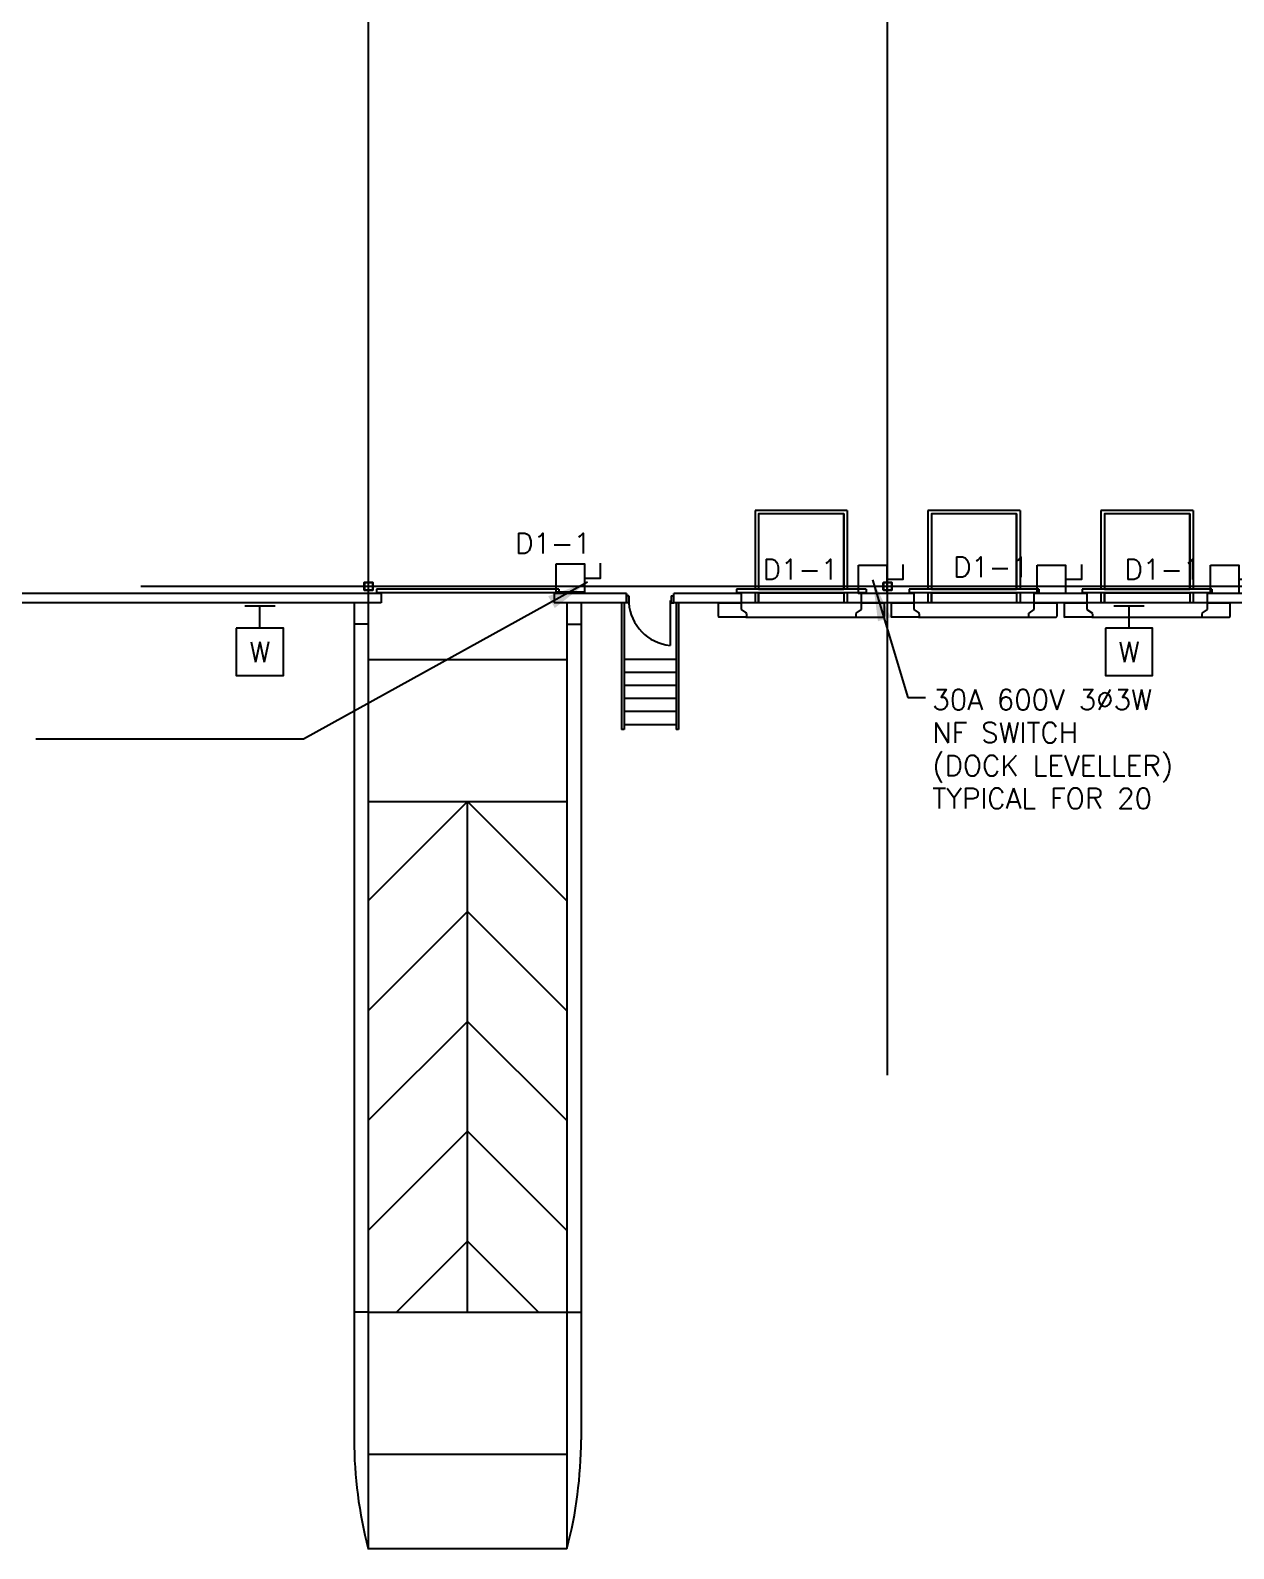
# Model space of a CAD drawing. Header units: millimetres. Extents: x 626570 to 643256, y 6233 to 11343.
# Drawn here: x 630702 to 631704, y 6233 to 7497 of the extents above; entities that cross this region are included whole.
import ezdxf
from ezdxf.enums import TextEntityAlignment as Align

# ---------------------------------------------------------------- set-up
doc = ezdxf.new("R2010")
doc.units = ezdxf.units.MM
doc.header["$LTSCALE"] = 4000
doc.header["$MEASUREMENT"] = 0
doc.linetypes.add('DASHDOT', pattern=[1, 0.5, -0.25, 0, -0.25])
doc.layers.get('0').update_dxf_attribs({"linetype": 'CONTINUOUS'})
for name, color, linetype in [('2012-201_DOOR', 4, 'CONTINUOUS'), ('2012-201_LEVELLER', 4, 'CONTINUOUS'), ('2012-201_RAMP', 4, 'CONTINUOUS'), ('2012-201_STAIRS', 4, 'CONTINUOUS'), ('2012-201_TEXT-YELLOW', 4, 'CONTINUOUS'), ('2012-201_WALL-CONCRETE', 7, 'CONTINUOUS'), ('2012-201_WALL-FLEXWALL', 7, 'CONTINUOUS'), ('DOOR-THRESHOLD-42', 4, 'CONTINUOUS'), ('LTG', 6, 'CONTINUOUS'), ('MASTERFOUNDATION_1', 4, 'DASHDOT'), ('MASTERFOUNDATION_25', 7, 'CONTINUOUS'), ('OVERHEAD-DOOR', 4, 'CONTINUOUS'), ('POWER', 3, 'CONTINUOUS')]:
    doc.layers.add(name, color=color, linetype=linetype)
doc.styles.get("Standard").update_dxf_attribs({"font": 'simplex.shx'})
doc.dimstyles.get("Standard").update_dxf_attribs({"dimtxt": 0.18, "dimasz": 0.18, "dimexe": 0.18, "dimexo": 0.0625, "dimgap": 0.09, "dimtad": 0, "dimtih": 1, "dimtoh": 1, "dimdec": 4, "dimzin": 0, "dimdsep": 46, "dimtxsty": 'Standard', "dimcen": 0.09, "dimadec": 0, "dimazin": 0, "dimtfac": 1, "dimtdec": 4, "dimtofl": 0, "dimtmove": 0, "dimatfit": 3, "dimfxl": 1, "dimtolj": 1, "dimtzin": 0, "dimarcsym": 0})

# ---------------------------------------------------------------- blocks, each defined once
blk = doc.blocks.new('WD')
for p, q in [((322, 0), (-322, 0)), ((0, -465), (0, 0))]:
    blk.add_line(p, q)
blk.add_lwpolyline([(-500, -465), (-500, -1465), (500, -1465), (500, -465)], close=True)
blk.add_text('W', height=430).set_placement((0, -965), align=Align.MIDDLE)
blk = doc.blocks.new('SW')
blk.add_lwpolyline([(-300, 600), (300, 600), (300, 0), (-300, 0)], close=True)
blk.add_lwpolyline([(300, 300), (643, 300), (643, 614)])

msp = doc.modelspace()

# ---------------------------------------------------------------- linework, layer by layer
at = {"layer": '2012-201_DOOR', "linetype": 'Continuous'}
for p, q in [((631200.4, 7026.5), (631198.4, 7026.5)), ((631200.4, 7020.6), (631198.4, 7020.6)), ((631200.4, 7026.5), (631200.4, 7020.6)), ((631234.8, 7022.6), (631234.8, 6985.2)), ((631235.8, 7026.5), (631237.8, 7026.5)), ((631235.8, 7026.5), (631235.8, 7020.6)), ((631235.8, 7020.6), (631237.8, 7020.6)), ((631393.9, 7020.6), (631293.9, 7020.6)), ((631537.7, 7020.6), (631437.7, 7020.6)), ((631681.8, 7020.6), (631581.8, 7020.6))]:
    msp.add_line(p, q, dxfattribs=at)
at = {"layer": '2012-201_LEVELLER', "linetype": 'Continuous'}
for p, q in [((631382.3, 7097.6), (631305.5, 7097.6)), ((631305.5, 7097.6), (631305.5, 7031.9)), ((631379.4, 7094.7), (631308.5, 7094.7)), ((631308.5, 7094.7), (631308.5, 7031.9)), ((631379.4, 7094.7), (631379.4, 7031.9)), ((631382.3, 7097.6), (631382.3, 7031.9)), ((631526.1, 7097.6), (631449.4, 7097.6)), ((631449.4, 7097.6), (631449.4, 7031.9)), ((631523.2, 7094.7), (631452.3, 7094.7)), ((631452.3, 7094.7), (631452.3, 7031.9)), ((631523.2, 7094.7), (631523.2, 7031.9)), ((631526.1, 7097.6), (631526.1, 7031.9)), ((631670.2, 7097.6), (631593.4, 7097.6)), ((631593.4, 7097.6), (631593.4, 7031.9)), ((631667.3, 7094.7), (631596.4, 7094.7)), ((631596.4, 7094.7), (631596.4, 7031.9)), ((631667.3, 7094.7), (631667.3, 7031.9)), ((631670.2, 7097.6), (631670.2, 7031.9)), ((631305.5, 7028.9), (631305.5, 7020.6)), ((631308.5, 7028.9), (631308.5, 7020.6)), ((631379.4, 7028.9), (631379.4, 7020.6)), ((631382.3, 7028.9), (631382.3, 7020.6)), ((631449.4, 7028.9), (631449.4, 7020.6)), ((631452.3, 7028.9), (631452.3, 7020.6)), ((631523.2, 7028.9), (631523.2, 7020.6)), ((631526.1, 7028.9), (631526.1, 7020.6)), ((631593.4, 7028.9), (631593.4, 7020.6)), ((631596.4, 7028.9), (631596.4, 7020.6)), ((631667.3, 7028.9), (631667.3, 7020.6)), ((631670.2, 7028.9), (631670.2, 7020.6)), ((631379.4, 7020.6), (631308.5, 7020.6)), ((631523.2, 7020.6), (631452.3, 7020.6)), ((631667.3, 7020.6), (631596.4, 7020.6))]:
    msp.add_line(p, q, dxfattribs=at)
at = {"layer": '2012-201_LEVELLER', "linetype": 'Continuous', "flags": 128}
for points in [[(631379.4, 7031.9), (631379.4, 7094.7), (631308.5, 7094.7), (631308.5, 7031.9), (631379.4, 7031.9)], [(631523.2, 7031.9), (631523.2, 7094.7), (631452.3, 7094.7), (631452.3, 7031.9), (631523.2, 7031.9)], [(631667.3, 7031.9), (631667.3, 7094.7), (631596.4, 7094.7), (631596.4, 7031.9), (631667.3, 7031.9)], [(631379.4, 7028.9), (631379.4, 7020.6), (631308.5, 7020.6), (631308.5, 7028.9), (631379.4, 7028.9)], [(631523.2, 7028.9), (631523.2, 7020.6), (631452.3, 7020.6), (631452.3, 7028.9), (631523.2, 7028.9)], [(631667.3, 7028.9), (631667.3, 7020.6), (631596.4, 7020.6), (631596.4, 7028.9), (631667.3, 7028.9)]]:
    msp.add_lwpolyline(points, close=True, dxfattribs=at)
at = {"layer": '2012-201_RAMP', "linetype": 'Continuous'}
for p, q in [((630971.8, 7020.6), (630971.8, 7002.9)), ((630983.6, 7020.6), (630983.6, 7002.9)), ((631148.9, 7020.6), (631148.9, 7002.9)), ((631160.8, 7020.6), (631160.8, 7002.9)), ((630983.6, 6973.4), (631148.9, 6973.4)), ((631066.3, 6855.3), (630983.6, 6772.6)), ((630983.6, 6855.3), (631148.9, 6855.3)), ((631066.3, 6430.1), (631066.3, 6855.3)), ((631066.3, 6855.3), (631148.9, 6772.6)), ((631066.3, 6763.8), (630983.6, 6681.1)), ((631066.3, 6763.8), (631148.9, 6681.1)), ((631066.3, 6672.2), (630983.6, 6589.6)), ((631066.3, 6672.2), (631148.9, 6589.6)), ((631066.3, 6580.7), (630983.6, 6498)), ((631066.3, 6580.7), (631148.9, 6498)), ((631066.3, 6489.2), (631007.1, 6430.1)), ((631066.3, 6489.2), (631125.4, 6430.1)), ((631066.3, 6489.2), (631125.4, 6430.1)), ((630971.8, 6430.1), (630971.8, 6323.9)), ((630983.6, 6430.1), (631148.9, 6430.1)), ((630983.6, 6430.1), (630983.6, 6233.2)), ((631148.9, 6430.1), (631148.9, 6233.2)), ((631160.8, 6430.1), (631160.8, 6323.9)), ((630983.6, 6312), (631148.9, 6312)), ((630983.3, 6233.2), (631148.9, 6233.2))]:
    msp.add_line(p, q, dxfattribs=at)
for centre, start, end in [((631326.1, 6323.9), 180, 194.835), ((630806.4, 6323.9), 345.165, 0)]:
    msp.add_arc(centre, 354.3, start, end, dxfattribs=at)
at = {"layer": '2012-201_STAIRS', "linetype": 'Continuous'}
for p, q in [((631194.5, 7020.6), (631194.5, 6915.3)), ((631196.5, 7020.6), (631196.5, 6915.3)), ((631239.8, 7020.6), (631239.8, 6915.3)), ((631241.7, 7020.6), (631241.7, 6915.3)), ((631239.8, 6973.4), (631196.5, 6973.4)), ((631239.8, 6962.6), (631196.5, 6962.6)), ((631239.8, 6951.7), (631196.5, 6951.7)), ((631239.8, 6940.9), (631196.5, 6940.9)), ((631239.8, 6930.1), (631196.5, 6930.1)), ((631196.5, 6915.3), (631194.5, 6915.3)), ((631239.8, 6919.2), (631196.5, 6919.2)), ((631241.7, 6915.3), (631239.8, 6915.3))]:
    msp.add_line(p, q, dxfattribs=at)
at = {"layer": '2012-201_TEXT-YELLOW', "linetype": 'Continuous'}
for p, q in [((630971.8, 7002.9), (630971.8, 6430.1)), ((630983.6, 7002.9), (630971.8, 7002.9)), ((630983.6, 7002.9), (630983.6, 6430.1)), ((631148.9, 7002.9), (631148.9, 6430.1)), ((631148.9, 7002.9), (631160.8, 7002.9)), ((631160.8, 7002.9), (631160.8, 6430.1)), ((630983.6, 6430.1), (630971.8, 6430.1)), ((631148.9, 6430.1), (631160.8, 6430.1))]:
    msp.add_line(p, q, dxfattribs=at)
at = {"layer": '2012-201_WALL-CONCRETE', "linetype": 'Continuous'}
for p, q in [((631274.9, 7020.6), (631293.9, 7020.6)), ((631274.9, 7020.6), (631274.9, 7009.3)), ((631293.9, 7020.6), (631293.9, 7015)), ((631393.9, 7020.6), (631412.9, 7020.6)), ((631393.9, 7020.6), (631393.9, 7015)), ((631412.9, 7020.6), (631412.9, 7009.3)), ((631418.7, 7020.6), (631437.7, 7020.6)), ((631418.7, 7020.6), (631418.7, 7009.3)), ((631437.7, 7020.6), (631437.7, 7015)), ((631537.7, 7020.6), (631556.7, 7020.6)), ((631537.7, 7020.6), (631537.7, 7015)), ((631556.7, 7020.6), (631556.7, 7009.3)), ((631562.8, 7020.6), (631581.8, 7020.6)), ((631562.8, 7020.6), (631562.8, 7009.3)), ((631581.8, 7020.6), (631581.8, 7015)), ((631681.8, 7020.6), (631700.8, 7020.6)), ((631681.8, 7020.6), (631681.8, 7015)), ((631700.8, 7020.6), (631700.8, 7009.3)), ((631297.9, 7008.8), (631275.4, 7008.8)), ((631293.9, 7015), (631298.3, 7011.9)), ((631297.9, 7008.8), (631389.9, 7008.8)), ((631298.4, 7011.6), (631298.4, 7009.3)), ((631389.4, 7011.6), (631389.4, 7009.3)), ((631393.9, 7015), (631389.5, 7011.9)), ((631389.9, 7008.8), (631412.4, 7008.8)), ((631441.7, 7008.8), (631419.2, 7008.8)), ((631437.7, 7015), (631442.2, 7011.9)), ((631441.7, 7008.8), (631533.7, 7008.8)), ((631442.2, 7011.6), (631442.2, 7009.3)), ((631533.2, 7011.6), (631533.2, 7009.3)), ((631537.7, 7015), (631533.3, 7011.9)), ((631533.7, 7008.8), (631556.2, 7008.8)), ((631585.8, 7008.8), (631563.3, 7008.8)), ((631581.8, 7015), (631586.3, 7011.9)), ((631585.8, 7008.8), (631677.8, 7008.8)), ((631586.3, 7011.6), (631586.3, 7009.3)), ((631677.3, 7011.6), (631677.3, 7009.3)), ((631681.8, 7015), (631677.4, 7011.9)), ((631677.8, 7008.8), (631700.3, 7008.8))]:
    msp.add_line(p, q, dxfattribs=at)
for centre, start, end in [((631275.4, 7009.3), 180, 270), ((631297.9, 7009.3), 270, 0), ((631297.9, 7011.6), 0, 33.15), ((631389.9, 7011.6), 146.85, 180), ((631389.9, 7009.3), 180, 270), ((631412.4, 7009.3), 270, 0), ((631419.2, 7009.3), 180, 270), ((631441.7, 7009.3), 270, 0), ((631441.7, 7011.6), 0, 33.15), ((631533.7, 7011.6), 146.85, 180), ((631533.7, 7009.3), 180, 270), ((631556.2, 7009.3), 270, 0), ((631563.3, 7009.3), 180, 270), ((631585.8, 7009.3), 270, 0), ((631585.8, 7011.6), 0, 33.15), ((631677.8, 7011.6), 146.85, 180), ((631677.8, 7009.3), 180, 270), ((631700.3, 7009.3), 270, 0)]:
    msp.add_arc(centre, 0.492, start, end, dxfattribs=at)
at = {"layer": '2012-201_WALL-FLEXWALL', "linetype": 'Continuous'}
for p, q in [((630994.2, 7028.5), (629348, 7028.5)), ((630994.2, 7028.5), (630994.2, 7020.6)), ((631138.3, 7028.5), (631138.3, 7020.6)), ((631198.4, 7028.5), (631138.3, 7028.5)), ((631198.4, 7020.6), (631198.4, 7028.5)), ((631198.4, 7028.5), (631198.4, 7020.6)), ((631293.9, 7028.5), (631237.8, 7028.5)), ((631237.8, 7020.6), (631237.8, 7028.5)), ((631293.9, 7028.5), (631293.9, 7020.6)), ((631437.7, 7028.5), (631393.9, 7028.5)), ((631393.9, 7028.5), (631393.9, 7020.6)), ((631437.7, 7028.5), (631437.7, 7020.6)), ((631537.7, 7028.5), (631537.7, 7020.6)), ((631581.8, 7028.5), (631537.7, 7028.5)), ((631581.8, 7028.5), (631581.8, 7020.6)), ((631681.8, 7028.5), (631681.8, 7020.6)), ((631725.9, 7028.5), (631681.8, 7028.5)), ((630994.2, 7020.6), (629348, 7020.6)), ((631198.4, 7020.6), (631138.3, 7020.6)), ((631293.9, 7020.6), (631237.8, 7020.6)), ((631437.7, 7020.6), (631393.9, 7020.6)), ((631581.8, 7020.6), (631537.7, 7020.6)), ((631725.9, 7020.6), (631681.8, 7020.6))]:
    msp.add_line(p, q, dxfattribs=at)
at = {"layer": 'DOOR-THRESHOLD-42', "linetype": 'Continuous'}
msp.add_arc((631238.7, 7023.4), 38.4, 184.181, 264.205, dxfattribs=at)
at = {"layer": 'MASTERFOUNDATION_1', "linetype": 'DASHDOT'}
for p, q in [((630983.8, 6627.5), (630983.8, 11123.2)), ((631415.8, 6627.5), (631415.8, 11123.2)), ((626794.1, 7034.4), (643036.1, 7034.4))]:
    msp.add_line(p, q, dxfattribs=at)
at = {"layer": 'MASTERFOUNDATION_25', "linetype": 'Continuous', "flags": 128}
for points in [[(630980.9, 7037.9), (630986.7, 7037.9), (630986.7, 7037.9), (630986.7, 7037.9), (630986.8, 7037.9), (630986.8, 7037.9), (630986.8, 7037.9), (630986.8, 7037.9), (630986.9, 7037.9), (630986.9, 7037.9), (630986.9, 7037.9), (630986.9, 7037.9), (630986.9, 7037.9), (630987, 7037.8), (630987, 7037.8), (630987, 7037.8), (630987, 7037.8), (630987, 7037.8), (630987, 7037.8), (630987.1, 7037.8), (630987.1, 7037.8), (630987.1, 7037.8), (630987.1, 7037.7), (630987.1, 7037.7), (630987.1, 7037.7), (630987.2, 7037.7), (630987.2, 7037.7), (630987.2, 7037.7), (630987.2, 7037.6), (630987.2, 7037.6), (630987.2, 7037.6), (630987.2, 7037.6), (630987.3, 7037.6), (630987.3, 7037.6), (630987.3, 7037.5), (630987.3, 7037.5), (630987.3, 7037.5), (630987.3, 7037.5), (630987.3, 7037.5), (630987.3, 7037.4), (630987.3, 7037.4), (630987.3, 7037.4), (630987.3, 7037.4), (630987.3, 7037.3), (630987.3, 7037.3), (630987.3, 7037.3), (630987.3, 7037.3), (630987.3, 7031.5), (630987.3, 7031.5), (630987.3, 7031.5), (630987.3, 7031.5), (630987.3, 7031.4), (630987.3, 7031.4), (630987.3, 7031.4), (630987.3, 7031.4), (630987.3, 7031.4), (630987.3, 7031.3), (630987.3, 7031.3), (630987.3, 7031.3), (630987.3, 7031.3), (630987.3, 7031.3), (630987.3, 7031.2), (630987.2, 7031.2), (630987.2, 7031.2), (630987.2, 7031.2), (630987.2, 7031.2), (630987.2, 7031.1), (630987.2, 7031.1), (630987.2, 7031.1), (630987.1, 7031.1), (630987.1, 7031.1), (630987.1, 7031.1), (630987.1, 7031), (630987.1, 7031), (630987.1, 7031), (630987, 7031), (630987, 7031), (630987, 7031), (630987, 7031), (630987, 7031), (630987, 7031), (630986.9, 7030.9), (630986.9, 7030.9), (630986.9, 7030.9), (630986.9, 7030.9), (630986.9, 7030.9), (630986.8, 7030.9), (630986.8, 7030.9), (630986.8, 7030.9), (630986.8, 7030.9), (630986.7, 7030.9), (630986.7, 7030.9), (630986.7, 7030.9), (630980.9, 7030.9), (630980.9, 7030.9), (630980.9, 7030.9), (630980.9, 7030.9), (630980.9, 7030.9), (630980.8, 7030.9), (630980.8, 7030.9), (630980.8, 7030.9), (630980.8, 7030.9), (630980.8, 7030.9), (630980.7, 7030.9), (630980.7, 7030.9), (630980.7, 7031), (630980.7, 7031), (630980.7, 7031), (630980.6, 7031), (630980.6, 7031), (630980.6, 7031), (630980.6, 7031), (630980.6, 7031), (630980.5, 7031), (630980.5, 7031.1), (630980.5, 7031.1), (630980.5, 7031.1), (630980.5, 7031.1), (630980.5, 7031.1), (630980.5, 7031.1), (630980.4, 7031.2), (630980.4, 7031.2), (630980.4, 7031.2), (630980.4, 7031.2), (630980.4, 7031.2), (630980.4, 7031.3), (630980.4, 7031.3), (630980.4, 7031.3), (630980.4, 7031.3), (630980.4, 7031.3), (630980.3, 7031.4), (630980.3, 7031.4), (630980.3, 7031.4), (630980.3, 7031.4), (630980.3, 7031.4), (630980.3, 7031.5), (630980.3, 7031.5), (630980.3, 7031.5), (630980.3, 7031.5), (630980.3, 7037.3), (630980.3, 7037.3), (630980.3, 7037.3), (630980.3, 7037.3), (630980.3, 7037.4), (630980.3, 7037.4), (630980.3, 7037.4), (630980.3, 7037.4), (630980.3, 7037.5), (630980.4, 7037.5), (630980.4, 7037.5), (630980.4, 7037.5), (630980.4, 7037.5), (630980.4, 7037.6), (630980.4, 7037.6), (630980.4, 7037.6), (630980.4, 7037.6), (630980.4, 7037.6), (630980.4, 7037.6), (630980.5, 7037.7), (630980.5, 7037.7), (630980.5, 7037.7), (630980.5, 7037.7), (630980.5, 7037.7), (630980.5, 7037.7), (630980.5, 7037.8), (630980.6, 7037.8), (630980.6, 7037.8), (630980.6, 7037.8), (630980.6, 7037.8), (630980.6, 7037.8), (630980.7, 7037.8), (630980.7, 7037.8), (630980.7, 7037.8), (630980.7, 7037.9), (630980.7, 7037.9), (630980.8, 7037.9), (630980.8, 7037.9), (630980.8, 7037.9), (630980.8, 7037.9), (630980.8, 7037.9), (630980.9, 7037.9), (630980.9, 7037.9), (630980.9, 7037.9), (630980.9, 7037.9), (630980.9, 7037.9)], [(630980.9, 7037.6), (630986.7, 7037.6), (630986.7, 7037.6), (630986.7, 7037.6), (630986.7, 7037.6), (630986.7, 7037.6), (630986.8, 7037.6), (630986.8, 7037.6), (630986.8, 7037.6), (630986.8, 7037.6), (630986.8, 7037.6), (630986.8, 7037.6), (630986.8, 7037.6), (630986.8, 7037.6), (630986.8, 7037.6), (630986.8, 7037.6), (630986.9, 7037.5), (630986.9, 7037.5), (630986.9, 7037.5), (630986.9, 7037.5), (630986.9, 7037.5), (630986.9, 7037.5), (630986.9, 7037.5), (630986.9, 7037.5), (630986.9, 7037.5), (630986.9, 7037.5), (630986.9, 7037.5), (630986.9, 7037.5), (630987, 7037.5), (630987, 7037.5), (630987, 7037.4), (630987, 7037.4), (630987, 7037.4), (630987, 7037.4), (630987, 7037.4), (630987, 7037.4), (630987, 7037.4), (630987, 7037.4), (630987, 7037.4), (630987, 7037.4), (630987, 7037.3), (630987, 7037.3), (630987, 7037.3), (630987, 7037.3), (630987, 7037.3), (630987, 7037.3), (630987, 7037.3), (630987, 7031.5), (630987, 7031.5), (630987, 7031.5), (630987, 7031.5), (630987, 7031.5), (630987, 7031.5), (630987, 7031.5), (630987, 7031.5), (630987, 7031.4), (630987, 7031.4), (630987, 7031.4), (630987, 7031.4), (630987, 7031.4), (630987, 7031.4), (630987, 7031.4), (630987, 7031.4), (630987, 7031.4), (630987, 7031.4), (630987, 7031.3), (630986.9, 7031.3), (630986.9, 7031.3), (630986.9, 7031.3), (630986.9, 7031.3), (630986.9, 7031.3), (630986.9, 7031.3), (630986.9, 7031.3), (630986.9, 7031.3), (630986.9, 7031.3), (630986.9, 7031.3), (630986.9, 7031.3), (630986.9, 7031.3), (630986.8, 7031.3), (630986.8, 7031.2), (630986.8, 7031.2), (630986.8, 7031.2), (630986.8, 7031.2), (630986.8, 7031.2), (630986.8, 7031.2), (630986.8, 7031.2), (630986.8, 7031.2), (630986.8, 7031.2), (630986.7, 7031.2), (630986.7, 7031.2), (630986.7, 7031.2), (630986.7, 7031.2), (630986.7, 7031.2), (630980.9, 7031.2), (630980.9, 7031.2), (630980.9, 7031.2), (630980.9, 7031.2), (630980.9, 7031.2), (630980.9, 7031.2), (630980.9, 7031.2), (630980.9, 7031.2), (630980.9, 7031.2), (630980.8, 7031.2), (630980.8, 7031.2), (630980.8, 7031.2), (630980.8, 7031.2), (630980.8, 7031.2), (630980.8, 7031.3), (630980.8, 7031.3), (630980.8, 7031.3), (630980.8, 7031.3), (630980.8, 7031.3), (630980.8, 7031.3), (630980.7, 7031.3), (630980.7, 7031.3), (630980.7, 7031.3), (630980.7, 7031.3), (630980.7, 7031.3), (630980.7, 7031.3), (630980.7, 7031.3), (630980.7, 7031.3), (630980.7, 7031.4), (630980.7, 7031.4), (630980.7, 7031.4), (630980.7, 7031.4), (630980.7, 7031.4), (630980.7, 7031.4), (630980.7, 7031.4), (630980.7, 7031.4), (630980.7, 7031.4), (630980.6, 7031.4), (630980.6, 7031.5), (630980.6, 7031.5), (630980.6, 7031.5), (630980.6, 7031.5), (630980.6, 7031.5), (630980.6, 7031.5), (630980.6, 7031.5), (630980.6, 7031.5), (630980.6, 7037.3), (630980.6, 7037.3), (630980.6, 7037.3), (630980.6, 7037.3), (630980.6, 7037.3), (630980.6, 7037.3), (630980.6, 7037.3), (630980.6, 7037.4), (630980.6, 7037.4), (630980.7, 7037.4), (630980.7, 7037.4), (630980.7, 7037.4), (630980.7, 7037.4), (630980.7, 7037.4), (630980.7, 7037.4), (630980.7, 7037.4), (630980.7, 7037.4), (630980.7, 7037.5), (630980.7, 7037.5), (630980.7, 7037.5), (630980.7, 7037.5), (630980.7, 7037.5), (630980.7, 7037.5), (630980.7, 7037.5), (630980.7, 7037.5), (630980.7, 7037.5), (630980.8, 7037.5), (630980.8, 7037.5), (630980.8, 7037.5), (630980.8, 7037.5), (630980.8, 7037.5), (630980.8, 7037.6), (630980.8, 7037.6), (630980.8, 7037.6), (630980.8, 7037.6), (630980.8, 7037.6), (630980.8, 7037.6), (630980.9, 7037.6), (630980.9, 7037.6), (630980.9, 7037.6), (630980.9, 7037.6), (630980.9, 7037.6), (630980.9, 7037.6), (630980.9, 7037.6), (630980.9, 7037.6), (630980.9, 7037.6)], [(631413, 7037.9), (631418.7, 7037.9), (631418.7, 7037.9), (631418.8, 7037.9), (631418.8, 7037.9), (631418.8, 7037.9), (631418.8, 7037.9), (631418.8, 7037.9), (631418.9, 7037.9), (631418.9, 7037.9), (631418.9, 7037.9), (631418.9, 7037.9), (631418.9, 7037.9), (631419, 7037.8), (631419, 7037.8), (631419, 7037.8), (631419, 7037.8), (631419, 7037.8), (631419.1, 7037.8), (631419.1, 7037.8), (631419.1, 7037.8), (631419.1, 7037.8), (631419.1, 7037.7), (631419.1, 7037.7), (631419.2, 7037.7), (631419.2, 7037.7), (631419.2, 7037.7), (631419.2, 7037.7), (631419.2, 7037.6), (631419.2, 7037.6), (631419.2, 7037.6), (631419.2, 7037.6), (631419.3, 7037.6), (631419.3, 7037.6), (631419.3, 7037.5), (631419.3, 7037.5), (631419.3, 7037.5), (631419.3, 7037.5), (631419.3, 7037.5), (631419.3, 7037.4), (631419.3, 7037.4), (631419.3, 7037.4), (631419.3, 7037.4), (631419.3, 7037.3), (631419.3, 7037.3), (631419.3, 7037.3), (631419.3, 7037.3), (631419.3, 7031.5), (631419.3, 7031.5), (631419.3, 7031.5), (631419.3, 7031.5), (631419.3, 7031.4), (631419.3, 7031.4), (631419.3, 7031.4), (631419.3, 7031.4), (631419.3, 7031.4), (631419.3, 7031.3), (631419.3, 7031.3), (631419.3, 7031.3), (631419.3, 7031.3), (631419.3, 7031.3), (631419.3, 7031.2), (631419.2, 7031.2), (631419.2, 7031.2), (631419.2, 7031.2), (631419.2, 7031.2), (631419.2, 7031.1), (631419.2, 7031.1), (631419.2, 7031.1), (631419.2, 7031.1), (631419.1, 7031.1), (631419.1, 7031.1), (631419.1, 7031), (631419.1, 7031), (631419.1, 7031), (631419.1, 7031), (631419, 7031), (631419, 7031), (631419, 7031), (631419, 7031), (631419, 7031), (631418.9, 7030.9), (631418.9, 7030.9), (631418.9, 7030.9), (631418.9, 7030.9), (631418.9, 7030.9), (631418.8, 7030.9), (631418.8, 7030.9), (631418.8, 7030.9), (631418.8, 7030.9), (631418.8, 7030.9), (631418.7, 7030.9), (631418.7, 7030.9), (631413, 7030.9), (631412.9, 7030.9), (631412.9, 7030.9), (631412.9, 7030.9), (631412.9, 7030.9), (631412.8, 7030.9), (631412.8, 7030.9), (631412.8, 7030.9), (631412.8, 7030.9), (631412.8, 7030.9), (631412.7, 7030.9), (631412.7, 7030.9), (631412.7, 7031), (631412.7, 7031), (631412.7, 7031), (631412.6, 7031), (631412.6, 7031), (631412.6, 7031), (631412.6, 7031), (631412.6, 7031), (631412.6, 7031), (631412.5, 7031.1), (631412.5, 7031.1), (631412.5, 7031.1), (631412.5, 7031.1), (631412.5, 7031.1), (631412.5, 7031.1), (631412.4, 7031.2), (631412.4, 7031.2), (631412.4, 7031.2), (631412.4, 7031.2), (631412.4, 7031.2), (631412.4, 7031.3), (631412.4, 7031.3), (631412.4, 7031.3), (631412.4, 7031.3), (631412.4, 7031.3), (631412.4, 7031.4), (631412.3, 7031.4), (631412.3, 7031.4), (631412.3, 7031.4), (631412.3, 7031.4), (631412.3, 7031.5), (631412.3, 7031.5), (631412.3, 7031.5), (631412.3, 7031.5), (631412.3, 7037.3), (631412.3, 7037.3), (631412.3, 7037.3), (631412.3, 7037.3), (631412.3, 7037.4), (631412.3, 7037.4), (631412.3, 7037.4), (631412.3, 7037.4), (631412.4, 7037.5), (631412.4, 7037.5), (631412.4, 7037.5), (631412.4, 7037.5), (631412.4, 7037.5), (631412.4, 7037.6), (631412.4, 7037.6), (631412.4, 7037.6), (631412.4, 7037.6), (631412.4, 7037.6), (631412.4, 7037.6), (631412.5, 7037.7), (631412.5, 7037.7), (631412.5, 7037.7), (631412.5, 7037.7), (631412.5, 7037.7), (631412.5, 7037.7), (631412.6, 7037.8), (631412.6, 7037.8), (631412.6, 7037.8), (631412.6, 7037.8), (631412.6, 7037.8), (631412.6, 7037.8), (631412.7, 7037.8), (631412.7, 7037.8), (631412.7, 7037.8), (631412.7, 7037.9), (631412.7, 7037.9), (631412.8, 7037.9), (631412.8, 7037.9), (631412.8, 7037.9), (631412.8, 7037.9), (631412.8, 7037.9), (631412.9, 7037.9), (631412.9, 7037.9), (631412.9, 7037.9), (631412.9, 7037.9), (631413, 7037.9)], [(631413, 7037.6), (631418.7, 7037.6), (631418.7, 7037.6), (631418.7, 7037.6), (631418.7, 7037.6), (631418.8, 7037.6), (631418.8, 7037.6), (631418.8, 7037.6), (631418.8, 7037.6), (631418.8, 7037.6), (631418.8, 7037.6), (631418.8, 7037.6), (631418.8, 7037.6), (631418.8, 7037.6), (631418.8, 7037.6), (631418.9, 7037.6), (631418.9, 7037.5), (631418.9, 7037.5), (631418.9, 7037.5), (631418.9, 7037.5), (631418.9, 7037.5), (631418.9, 7037.5), (631418.9, 7037.5), (631418.9, 7037.5), (631418.9, 7037.5), (631418.9, 7037.5), (631418.9, 7037.5), (631419, 7037.5), (631419, 7037.5), (631419, 7037.5), (631419, 7037.4), (631419, 7037.4), (631419, 7037.4), (631419, 7037.4), (631419, 7037.4), (631419, 7037.4), (631419, 7037.4), (631419, 7037.4), (631419, 7037.4), (631419, 7037.4), (631419, 7037.3), (631419, 7037.3), (631419, 7037.3), (631419, 7037.3), (631419, 7037.3), (631419, 7037.3), (631419, 7037.3), (631419, 7031.5), (631419, 7031.5), (631419, 7031.5), (631419, 7031.5), (631419, 7031.5), (631419, 7031.5), (631419, 7031.5), (631419, 7031.5), (631419, 7031.4), (631419, 7031.4), (631419, 7031.4), (631419, 7031.4), (631419, 7031.4), (631419, 7031.4), (631419, 7031.4), (631419, 7031.4), (631419, 7031.4), (631419, 7031.4), (631419, 7031.3), (631419, 7031.3), (631418.9, 7031.3), (631418.9, 7031.3), (631418.9, 7031.3), (631418.9, 7031.3), (631418.9, 7031.3), (631418.9, 7031.3), (631418.9, 7031.3), (631418.9, 7031.3), (631418.9, 7031.3), (631418.9, 7031.3), (631418.9, 7031.3), (631418.9, 7031.3), (631418.8, 7031.2), (631418.8, 7031.2), (631418.8, 7031.2), (631418.8, 7031.2), (631418.8, 7031.2), (631418.8, 7031.2), (631418.8, 7031.2), (631418.8, 7031.2), (631418.8, 7031.2), (631418.8, 7031.2), (631418.7, 7031.2), (631418.7, 7031.2), (631418.7, 7031.2), (631418.7, 7031.2), (631413, 7031.2), (631412.9, 7031.2), (631412.9, 7031.2), (631412.9, 7031.2), (631412.9, 7031.2), (631412.9, 7031.2), (631412.9, 7031.2), (631412.9, 7031.2), (631412.9, 7031.2), (631412.9, 7031.2), (631412.8, 7031.2), (631412.8, 7031.2), (631412.8, 7031.2), (631412.8, 7031.2), (631412.8, 7031.3), (631412.8, 7031.3), (631412.8, 7031.3), (631412.8, 7031.3), (631412.8, 7031.3), (631412.8, 7031.3), (631412.8, 7031.3), (631412.7, 7031.3), (631412.7, 7031.3), (631412.7, 7031.3), (631412.7, 7031.3), (631412.7, 7031.3), (631412.7, 7031.3), (631412.7, 7031.3), (631412.7, 7031.4), (631412.7, 7031.4), (631412.7, 7031.4), (631412.7, 7031.4), (631412.7, 7031.4), (631412.7, 7031.4), (631412.7, 7031.4), (631412.7, 7031.4), (631412.7, 7031.4), (631412.7, 7031.4), (631412.7, 7031.5), (631412.7, 7031.5), (631412.6, 7031.5), (631412.6, 7031.5), (631412.6, 7031.5), (631412.6, 7031.5), (631412.6, 7031.5), (631412.6, 7031.5), (631412.6, 7037.3), (631412.6, 7037.3), (631412.6, 7037.3), (631412.6, 7037.3), (631412.6, 7037.3), (631412.6, 7037.3), (631412.7, 7037.3), (631412.7, 7037.4), (631412.7, 7037.4), (631412.7, 7037.4), (631412.7, 7037.4), (631412.7, 7037.4), (631412.7, 7037.4), (631412.7, 7037.4), (631412.7, 7037.4), (631412.7, 7037.4), (631412.7, 7037.4), (631412.7, 7037.5), (631412.7, 7037.5), (631412.7, 7037.5), (631412.7, 7037.5), (631412.7, 7037.5), (631412.7, 7037.5), (631412.7, 7037.5), (631412.7, 7037.5), (631412.8, 7037.5), (631412.8, 7037.5), (631412.8, 7037.5), (631412.8, 7037.5), (631412.8, 7037.5), (631412.8, 7037.5), (631412.8, 7037.6), (631412.8, 7037.6), (631412.8, 7037.6), (631412.8, 7037.6), (631412.8, 7037.6), (631412.9, 7037.6), (631412.9, 7037.6), (631412.9, 7037.6), (631412.9, 7037.6), (631412.9, 7037.6), (631412.9, 7037.6), (631412.9, 7037.6), (631412.9, 7037.6), (631412.9, 7037.6), (631413, 7037.6)]]:
    msp.add_lwpolyline(points, close=True, dxfattribs=at)
at = {"layer": 'OVERHEAD-DOOR', "linetype": 'Continuous'}
for p, q in [((631142.2, 7031.9), (630990.3, 7031.9)), ((630990.3, 7031.9), (630990.3, 7028.9)), ((631142.2, 7028.9), (630990.3, 7028.9)), ((631142.2, 7031.9), (631142.2, 7028.9)), ((631290, 7031.9), (631290, 7028.9)), ((631397.9, 7031.9), (631290, 7031.9)), ((631397.9, 7028.9), (631290, 7028.9)), ((631397.9, 7031.9), (631397.9, 7028.9)), ((631433.8, 7031.9), (631433.8, 7028.9)), ((631541.7, 7031.9), (631433.8, 7031.9)), ((631541.7, 7028.9), (631433.8, 7028.9)), ((631541.7, 7031.9), (631541.7, 7028.9)), ((631577.9, 7031.9), (631577.9, 7028.9)), ((631685.8, 7031.9), (631577.9, 7031.9)), ((631685.8, 7028.9), (631577.9, 7028.9)), ((631685.8, 7031.9), (631685.8, 7028.9))]:
    msp.add_line(p, q, dxfattribs=at)

# ---------------------------------------------------------------- block references
at = {"layer": 'LTG', "xscale": 0.03937008, "yscale": 0.03937008, "zscale": 0.03937008}
for p in [(630893.4, 7017.8), (631616.8, 7017.8)]:
    msp.add_blockref('WD', p, dxfattribs=at)
at = {"layer": 'POWER', "xscale": 0.03937008, "yscale": 0.03937008, "zscale": 0.03937008}
for p in [(631151.7, 7029.4), (631403.5, 7028.5), (631552.2, 7028.5), (631696.5, 7028.5)]:
    msp.add_blockref('SW', p, dxfattribs=at)

# ---------------------------------------------------------------- texts
at = {"layer": 'POWER'}
for s, height, p in [('D1-1', 16.93, (631105.8, 7061.8)), ('D1-1', 16.93, (631311.8, 7040)), ('D1-1', 16.93, (631470.3, 7042)), ('D1-1', 16.93, (631613, 7040)), ('30A 600V 3%%C3W', 16.929, (631453.1, 6931.5)), ('NF SWITCH', 16.93, (631453.1, 6904.1)), ('(DOCK LEVELLER)', 16.929, (631453.1, 6876.7)), ('TYPICAL FOR 20', 16.929, (631453.1, 6849.3))]:
    msp.add_text(s, height=height, dxfattribs=at).set_placement(p)

# ---------------------------------------------------------------- leaders
for points in [[(631166.2, 7037.9), (630929.7, 6907.2), (630707, 6907.2)], [(631403.4, 7039.9), (631432.7, 6941.7), (631447.4, 6941.7)]]:
    msp.add_leader(points, dimstyle='Standard', override={"dimscale": 16, "dimtxt": 2.38125, "dimasz": 2.15, "dimexe": 4.572, "dimexo": 3.175, "dimgap": 1, "dimdec": 0, "dimlunit": 4, "dimcen": -4.572, "dimdle": 3.175, "dimtdec": 0}, dxfattribs=at)

doc.saveas('drawing.dxf')
